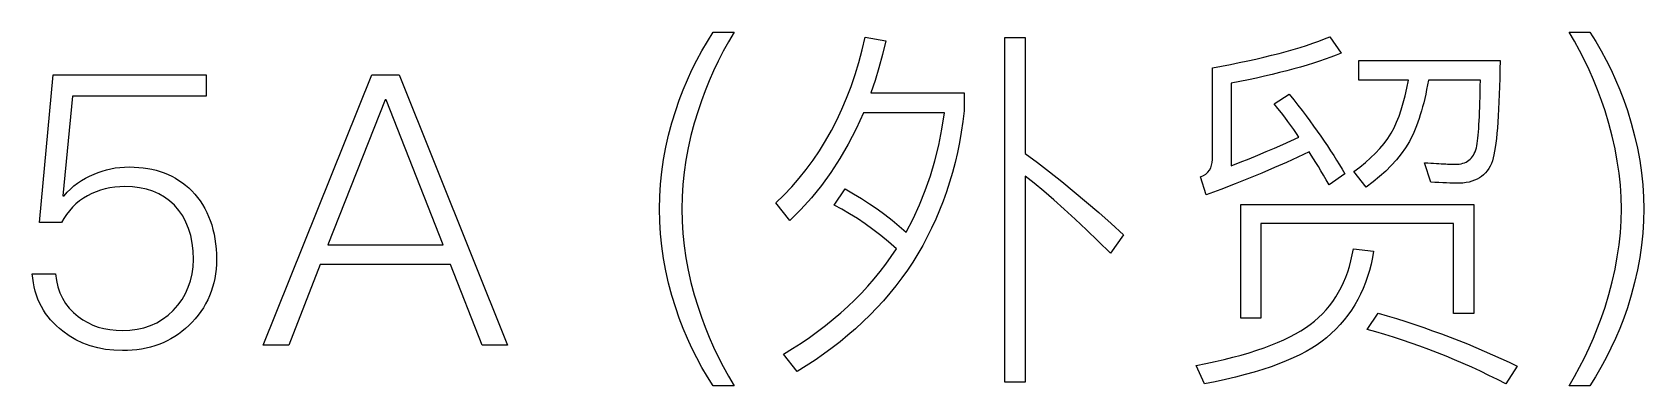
# Model space of a CAD drawing. Extents: x -100 to 100, y -100 to 100.
# Drawn here: x -20.03 to -0.53, y -69 to -64.72 of the extents above; entities that cross this region are included whole.
import ezdxf

# ---------------------------------------------------------------- set-up
doc = ezdxf.new("R2010")
doc.units = 0
doc.header["$MEASUREMENT"] = 0
doc.layers.get('0').update_dxf_attribs({"linetype": 'CONTINUOUS'})

msp = doc.modelspace()

# ---------------------------------------------------------------- linework, layer by layer
for points in [[(-11.533909, -64.715601), (-11.60191, -64.830825), (-11.60191, -64.830825), (-11.666045, -64.947202), (-11.666045, -64.947202), (-11.726305, -65.064722), (-11.726305, -65.064722), (-11.782706, -65.183384), (-11.782706, -65.183384), (-11.835232, -65.303198), (-11.835232, -65.303198), (-11.883884, -65.42415), (-11.883884, -65.42415), (-11.928671, -65.54626), (-11.928671, -65.54626), (-11.969589, -65.669517), (-11.969589, -65.669517), (-12.015804, -65.818486), (-12.015804, -65.818486), (-12.055867, -65.967319), (-12.055867, -65.967319), (-12.08976, -66.116011), (-12.08976, -66.116011), (-12.11749, -66.264556), (-12.11749, -66.264556), (-12.13906, -66.412954), (-12.13906, -66.412954), (-12.15446, -66.561221), (-12.15446, -66.561221), (-12.163706, -66.709341), (-12.163706, -66.709341), (-12.166791, -66.85731), (-12.166791, -66.85731), (-12.163706, -67.005283), (-12.163706, -67.005283), (-12.15446, -67.153403), (-12.15446, -67.153403), (-12.13906, -67.30167), (-12.13906, -67.30167), (-12.11749, -67.450068), (-12.11749, -67.450068), (-12.08976, -67.598613), (-12.08976, -67.598613), (-12.055867, -67.747305), (-12.055867, -67.747305), (-12.015804, -67.896133), (-12.015804, -67.896133), (-11.969589, -68.045107), (-11.969589, -68.045107), (-11.928671, -68.167368), (-11.928671, -68.167368), (-11.883884, -68.28875), (-11.883884, -68.28875), (-11.835232, -68.409277), (-11.835232, -68.409277), (-11.782706, -68.52895), (-11.782706, -68.52895), (-11.726305, -68.647759), (-11.726305, -68.647759), (-11.666045, -68.765708), (-11.666045, -68.765708), (-11.60191, -68.882793), (-11.60191, -68.882793), (-11.533909, -68.999023), (-11.533909, -68.999023), (-11.786147, -68.999023), (-11.786147, -68.999023), (-11.856444, -68.888955), (-11.856444, -68.888955), (-11.922866, -68.776602), (-11.922866, -68.776602), (-11.985428, -68.661943), (-11.985428, -68.661943), (-12.044117, -68.545), (-12.044117, -68.545), (-12.098931, -68.425767), (-12.098931, -68.425767), (-12.149878, -68.304233), (-12.149878, -68.304233), (-12.196958, -68.18041), (-12.196958, -68.18041), (-12.240164, -68.054287), (-12.240164, -68.054287), (-12.286388, -67.905171), (-12.286388, -67.905171), (-12.326442, -67.755898), (-12.326442, -67.755898), (-12.360334, -67.606494), (-12.360334, -67.606494), (-12.388065, -67.456943), (-12.388065, -67.456943), (-12.409635, -67.307251), (-12.409635, -67.307251), (-12.425043, -67.157417), (-12.425043, -67.157417), (-12.434288, -67.007437), (-12.434288, -67.007437), (-12.437366, -66.85731), (-12.437366, -66.85731), (-12.434288, -66.707261), (-12.434288, -66.707261), (-12.425043, -66.557495), (-12.425043, -66.557495), (-12.409635, -66.408018), (-12.409635, -66.408018), (-12.388065, -66.258823), (-12.388065, -66.258823), (-12.360334, -66.109917), (-12.360334, -66.109917), (-12.326442, -65.961304), (-12.326442, -65.961304), (-12.286388, -65.812969), (-12.286388, -65.812969), (-12.240164, -65.664927), (-12.240164, -65.664927), (-12.196958, -65.538735), (-12.196958, -65.538735), (-12.149878, -65.414697), (-12.149878, -65.414697), (-12.098931, -65.292808), (-12.098931, -65.292808), (-12.044117, -65.173066), (-12.044117, -65.173066), (-11.985428, -65.055474), (-11.985428, -65.055474), (-11.922866, -64.940034), (-11.922866, -64.940034), (-11.856444, -64.826743), (-11.856444, -64.826743), (-11.786147, -64.715601), (-11.786147, -64.715601), (-11.533909, -64.715601)], [(-1.180313, -64.715601), (-1.111023, -64.826743), (-1.111023, -64.826743), (-1.045316, -64.940034), (-1.045316, -64.940034), (-0.983186, -65.055474), (-0.983186, -65.055474), (-0.924639, -65.173066), (-0.924639, -65.173066), (-0.869676, -65.292808), (-0.869676, -65.292808), (-0.818297, -65.414697), (-0.818297, -65.414697), (-0.770502, -65.538735), (-0.770502, -65.538735), (-0.72629, -65.664927), (-0.72629, -65.664927), (-0.680067, -65.817983), (-0.680067, -65.817983), (-0.640012, -65.969897), (-0.640012, -65.969897), (-0.60612, -66.120669), (-0.60612, -66.120669), (-0.578389, -66.270293), (-0.578389, -66.270293), (-0.556819, -66.418765), (-0.556819, -66.418765), (-0.541411, -66.566094), (-0.541411, -66.566094), (-0.532165, -66.712275), (-0.532165, -66.712275), (-0.529088, -66.85731), (-0.529088, -66.85731), (-0.532165, -67.002417), (-0.532165, -67.002417), (-0.541411, -67.148813), (-0.541411, -67.148813), (-0.556819, -67.296504), (-0.556819, -67.296504), (-0.578389, -67.445479), (-0.578389, -67.445479), (-0.60612, -67.595752), (-0.60612, -67.595752), (-0.640012, -67.74731), (-0.640012, -67.74731), (-0.680067, -67.900156), (-0.680067, -67.900156), (-0.72629, -68.054287), (-0.72629, -68.054287), (-0.771508, -68.18041), (-0.771508, -68.18041), (-0.820018, -68.304233), (-0.820018, -68.304233), (-0.87183, -68.425767), (-0.87183, -68.425767), (-0.926934, -68.545), (-0.926934, -68.545), (-0.985339, -68.661943), (-0.985339, -68.661943), (-1.047038, -68.776602), (-1.047038, -68.776602), (-1.112029, -68.888955), (-1.112029, -68.888955), (-1.180313, -68.999023), (-1.180313, -68.999023), (-1.432545, -68.999023), (-1.432545, -68.999023), (-1.367554, -68.887808), (-1.367554, -68.887808), (-1.305573, -68.774307), (-1.305573, -68.774307), (-1.246594, -68.658501), (-1.246594, -68.658501), (-1.190633, -68.54041), (-1.190633, -68.54041), (-1.137674, -68.420024), (-1.137674, -68.420024), (-1.087733, -68.297349), (-1.087733, -68.297349), (-1.040794, -68.172373), (-1.040794, -68.172373), (-0.996865, -68.045107), (-0.996865, -68.045107), (-0.950649, -67.891123), (-0.950649, -67.891123), (-0.910595, -67.738706), (-0.910595, -67.738706), (-0.876702, -67.587861), (-0.876702, -67.587861), (-0.848971, -67.438604), (-0.848971, -67.438604), (-0.827402, -67.290918), (-0.827402, -67.290918), (-0.811994, -67.144805), (-0.811994, -67.144805), (-0.802748, -67.000269), (-0.802748, -67.000269), (-0.799663, -66.85731), (-0.799663, -66.85731), (-0.802748, -66.714355), (-0.802748, -66.714355), (-0.811994, -66.569819), (-0.811994, -66.569819), (-0.827402, -66.423706), (-0.827402, -66.423706), (-0.848971, -66.276021), (-0.848971, -66.276021), (-0.876702, -66.126758), (-0.876702, -66.126758), (-0.910595, -65.975918), (-0.910595, -65.975918), (-0.950649, -65.823501), (-0.950649, -65.823501), (-0.996865, -65.669517), (-0.996865, -65.669517), (-1.040794, -65.541245), (-1.040794, -65.541245), (-1.087733, -65.415552), (-1.087733, -65.415552), (-1.137674, -65.292446), (-1.137674, -65.292446), (-1.190633, -65.171919), (-1.190633, -65.171919), (-1.246594, -65.05397), (-1.246594, -65.05397), (-1.305573, -64.938599), (-1.305573, -64.938599), (-1.367554, -64.825811), (-1.367554, -64.825811), (-1.432545, -64.715601), (-1.432545, -64.715601), (-1.180313, -64.715601)], [(-10.190189, -66.614248), (-10.090366, -66.671582), (-10.090366, -66.671582), (-9.992697, -66.731191), (-9.992697, -66.731191), (-9.897172, -66.793105), (-9.897172, -66.793105), (-9.803802, -66.85731), (-9.803802, -66.85731), (-9.712577, -66.923813), (-9.712577, -66.923813), (-9.623513, -66.992603), (-9.623513, -66.992603), (-9.536587, -67.063682), (-9.536587, -67.063682), (-9.451814, -67.137061), (-9.451814, -67.137061), (-9.367332, -66.975044), (-9.367332, -66.975044), (-9.290442, -66.807725), (-9.290442, -66.807725), (-9.221152, -66.635093), (-9.221152, -66.635093), (-9.159453, -66.457173), (-9.159453, -66.457173), (-9.105347, -66.27394), (-9.105347, -66.27394), (-9.05884, -66.085415), (-9.05884, -66.085415), (-9.019933, -65.891577), (-9.019933, -65.891577), (-8.988619, -65.692441), (-8.988619, -65.692441), (-9.970046, -65.692441), (-9.970046, -65.692441), (-10.058187, -65.886348), (-10.058187, -65.886348), (-10.152921, -66.071367), (-10.152921, -66.071367), (-10.254242, -66.2475), (-10.254242, -66.2475), (-10.362163, -66.414751), (-10.362163, -66.414751), (-10.476671, -66.573115), (-10.476671, -66.573115), (-10.597773, -66.722593), (-10.597773, -66.722593), (-10.725469, -66.863188), (-10.725469, -66.863188), (-10.859757, -66.994893), (-10.859757, -66.994893), (-11.029437, -66.783936), (-11.029437, -66.783936), (-10.931156, -66.688486), (-10.931156, -66.688486), (-10.836967, -66.589019), (-10.836967, -66.589019), (-10.746859, -66.485552), (-10.746859, -66.485552), (-10.660835, -66.378066), (-10.660835, -66.378066), (-10.578893, -66.266567), (-10.578893, -66.266567), (-10.501035, -66.151055), (-10.501035, -66.151055), (-10.427258, -66.031523), (-10.427258, -66.031523), (-10.357573, -65.907983), (-10.357573, -65.907983), (-10.291971, -65.780439), (-10.291971, -65.780439), (-10.230452, -65.648867), (-10.230452, -65.648867), (-10.173015, -65.513296), (-10.173015, -65.513296), (-10.119669, -65.373706), (-10.119669, -65.373706), (-10.070406, -65.230103), (-10.070406, -65.230103), (-10.025226, -65.08249), (-10.025226, -65.08249), (-9.984128, -64.930864), (-9.984128, -64.930864), (-9.947114, -64.77522), (-9.947114, -64.77522), (-9.699464, -64.821079), (-9.699464, -64.821079), (-9.739883, -64.985894), (-9.739883, -64.985894), (-9.783163, -65.145547), (-9.783163, -65.145547), (-9.829313, -65.300039), (-9.829313, -65.300039), (-9.87833, -65.44937), (-9.87833, -65.44937), (-8.750148, -65.44937), (-8.750148, -65.44937), (-8.750148, -65.669517), (-8.750148, -65.669517), (-8.766286, -65.798657), (-8.766286, -65.798657), (-8.785457, -65.92583), (-8.785457, -65.92583), (-8.807667, -66.051035), (-8.807667, -66.051035), (-8.832909, -66.174268), (-8.832909, -66.174268), (-8.861191, -66.295532), (-8.861191, -66.295532), (-8.892514, -66.414824), (-8.892514, -66.414824), (-8.926868, -66.532148), (-8.926868, -66.532148), (-8.964255, -66.6475), (-8.964255, -66.6475), (-9.004682, -66.760874), (-9.004682, -66.760874), (-9.048149, -66.87229), (-9.048149, -66.87229), (-9.094648, -66.981724), (-9.094648, -66.981724), (-9.144187, -67.089199), (-9.144187, -67.089199), (-9.196766, -67.194692), (-9.196766, -67.194692), (-9.252377, -67.298228), (-9.252377, -67.298228), (-9.311021, -67.399775), (-9.311021, -67.399775), (-9.372704, -67.49937), (-9.372704, -67.49937), (-9.437427, -67.596987), (-9.437427, -67.596987), (-9.505182, -67.692632), (-9.505182, -67.692632), (-9.575978, -67.786304), (-9.575978, -67.786304), (-9.649806, -67.878008), (-9.649806, -67.878008), (-9.726674, -67.967744), (-9.726674, -67.967744), (-9.806573, -68.055503), (-9.806573, -68.055503), (-9.889514, -68.141299), (-9.889514, -68.141299), (-9.975493, -68.225117), (-9.975493, -68.225117), (-10.064505, -68.306968), (-10.064505, -68.306968), (-10.156557, -68.386851), (-10.156557, -68.386851), (-10.251642, -68.464766), (-10.251642, -68.464766), (-10.349766, -68.540698), (-10.349766, -68.540698), (-10.450922, -68.614668), (-10.450922, -68.614668), (-10.555118, -68.686665), (-10.555118, -68.686665), (-10.662347, -68.756694), (-10.662347, -68.756694), (-10.772616, -68.824751), (-10.772616, -68.824751), (-10.937721, -68.613789), (-10.937721, -68.613789), (-10.829731, -68.548618), (-10.829731, -68.548618), (-10.724753, -68.481514), (-10.724753, -68.481514), (-10.622784, -68.412466), (-10.622784, -68.412466), (-10.523826, -68.341494), (-10.523826, -68.341494), (-10.42787, -68.268584), (-10.42787, -68.268584), (-10.334932, -68.193735), (-10.334932, -68.193735), (-10.245002, -68.116948), (-10.245002, -68.116948), (-10.158077, -68.038232), (-10.158077, -68.038232), (-10.074169, -67.957578), (-10.074169, -67.957578), (-9.993262, -67.875), (-9.993262, -67.875), (-9.915374, -67.790479), (-9.915374, -67.790479), (-9.840488, -67.704023), (-9.840488, -67.704023), (-9.76862, -67.61563), (-9.76862, -67.61563), (-9.699755, -67.525303), (-9.699755, -67.525303), (-9.633899, -67.433042), (-9.633899, -67.433042), (-9.571061, -67.338853), (-9.571061, -67.338853), (-9.666078, -67.256377), (-9.666078, -67.256377), (-9.760812, -67.178623), (-9.760812, -67.178623), (-9.855256, -67.105605), (-9.855256, -67.105605), (-9.949409, -67.037314), (-9.949409, -67.037314), (-10.043286, -66.973755), (-10.043286, -66.973755), (-10.136865, -66.914922), (-10.136865, -66.914922), (-10.230168, -66.860825), (-10.230168, -66.860825), (-10.323174, -66.81145), (-10.323174, -66.81145), (-10.190189, -66.614248)], [(-8.259431, -64.779805), (-8.01178, -64.779805), (-8.01178, -64.779805), (-8.01178, -66.183149), (-8.01178, -66.183149), (-7.864803, -66.293867), (-7.864803, -66.293867), (-7.717408, -66.408159), (-7.717408, -66.408159), (-7.569574, -66.52604), (-7.569574, -66.52604), (-7.421315, -66.6475), (-7.421315, -66.6475), (-7.272623, -66.772544), (-7.272623, -66.772544), (-7.123508, -66.901172), (-7.123508, -66.901172), (-6.973959, -67.033379), (-6.973959, -67.033379), (-6.823979, -67.169175), (-6.823979, -67.169175), (-6.979905, -67.393892), (-6.979905, -67.393892), (-7.128455, -67.246846), (-7.128455, -67.246846), (-7.271409, -67.108408), (-7.271409, -67.108408), (-7.408783, -66.97856), (-7.408783, -66.97856), (-7.540554, -66.857314), (-7.540554, -66.857314), (-7.666744, -66.744663), (-7.666744, -66.744663), (-7.787347, -66.640615), (-7.787347, -66.640615), (-7.902354, -66.545176), (-7.902354, -66.545176), (-8.01178, -66.45832), (-8.01178, -66.45832), (-8.01178, -68.953164), (-8.01178, -68.953164), (-8.259431, -68.953164), (-8.259431, -68.953164), (-8.259431, -64.779805)], [(-4.817098, -65.467725), (-4.764497, -65.533823), (-4.764497, -65.533823), (-4.713334, -65.599146), (-4.713334, -65.599146), (-4.663601, -65.663672), (-4.663601, -65.663672), (-4.615307, -65.727412), (-4.615307, -65.727412), (-4.568443, -65.790361), (-4.568443, -65.790361), (-4.523009, -65.852524), (-4.523009, -65.852524), (-4.479013, -65.913901), (-4.479013, -65.913901), (-4.436448, -65.974487), (-4.436448, -65.974487), (-4.395321, -66.034287), (-4.395321, -66.034287), (-4.355617, -66.093296), (-4.355617, -66.093296), (-4.317358, -66.151514), (-4.317358, -66.151514), (-4.280522, -66.20895), (-4.280522, -66.20895), (-4.245125, -66.265596), (-4.245125, -66.265596), (-4.211158, -66.321455), (-4.211158, -66.321455), (-4.178628, -66.376523), (-4.178628, -66.376523), (-4.14753, -66.430801), (-4.14753, -66.430801), (-4.33556, -66.563799), (-4.33556, -66.563799), (-4.369453, -66.504395), (-4.369453, -66.504395), (-4.402339, -66.44772), (-4.402339, -66.44772), (-4.434228, -66.393755), (-4.434228, -66.393755), (-4.465118, -66.342524), (-4.465118, -66.342524), (-4.495002, -66.294009), (-4.495002, -66.294009), (-4.523881, -66.248223), (-4.523881, -66.248223), (-4.551754, -66.205151), (-4.551754, -66.205151), (-4.578628, -66.164814), (-4.578628, -66.164814), (-4.71241, -66.228159), (-4.71241, -66.228159), (-4.852354, -66.292075), (-4.852354, -66.292075), (-4.998468, -66.356567), (-4.998468, -66.356567), (-5.150743, -66.421636), (-5.150743, -66.421636), (-5.30918, -66.487275), (-5.30918, -66.487275), (-5.473777, -66.553481), (-5.473777, -66.553481), (-5.644537, -66.620269), (-5.644537, -66.620269), (-5.821459, -66.687622), (-5.821459, -66.687622), (-5.89025, -66.467495), (-5.89025, -66.467495), (-5.856924, -66.452153), (-5.856924, -66.452153), (-5.828045, -66.433667), (-5.828045, -66.433667), (-5.803615, -66.412026), (-5.803615, -66.412026), (-5.783618, -66.387236), (-5.783618, -66.387236), (-5.768068, -66.359287), (-5.768068, -66.359287), (-5.756959, -66.328188), (-5.756959, -66.328188), (-5.750298, -66.29394), (-5.750298, -66.29394), (-5.748078, -66.256528), (-5.748078, -66.256528), (-5.748078, -65.146694), (-5.748078, -65.146694), (-5.636647, -65.126411), (-5.636647, -65.126411), (-5.528234, -65.105708), (-5.528234, -65.105708), (-5.422823, -65.084561), (-5.422823, -65.084561), (-5.320422, -65.062993), (-5.320422, -65.062993), (-5.221031, -65.040996), (-5.221031, -65.040996), (-5.124651, -65.018564), (-5.124651, -65.018564), (-5.031288, -64.995708), (-5.031288, -64.995708), (-4.940927, -64.972422), (-4.940927, -64.972422), (-4.853576, -64.948701), (-4.853576, -64.948701), (-4.769236, -64.924551), (-4.769236, -64.924551), (-4.687898, -64.899976), (-4.687898, -64.899976), (-4.609577, -64.874971), (-4.609577, -64.874971), (-4.534267, -64.849526), (-4.534267, -64.849526), (-4.461967, -64.823657), (-4.461967, -64.823657), (-4.392668, -64.797363), (-4.392668, -64.797363), (-4.326388, -64.77063), (-4.326388, -64.77063), (-4.188806, -64.967832), (-4.188806, -64.967832), (-4.25043, -64.99291), (-4.25043, -64.99291), (-4.314922, -65.01771), (-4.314922, -65.01771), (-4.382282, -65.042212), (-4.382282, -65.042212), (-4.452504, -65.066436), (-4.452504, -65.066436), (-4.525594, -65.090371), (-4.525594, -65.090371), (-4.601553, -65.114023), (-4.601553, -65.114023), (-4.68038, -65.137378), (-4.68038, -65.137378), (-4.762068, -65.160454), (-4.762068, -65.160454), (-4.846625, -65.183237), (-4.846625, -65.183237), (-4.93405, -65.205737), (-4.93405, -65.205737), (-5.024336, -65.227954), (-5.024336, -65.227954), (-5.117491, -65.249883), (-5.117491, -65.249883), (-5.213514, -65.271519), (-5.213514, -65.271519), (-5.312405, -65.292871), (-5.312405, -65.292871), (-5.414158, -65.31394), (-5.414158, -65.31394), (-5.518779, -65.334722), (-5.518779, -65.334722), (-5.518779, -66.334492), (-5.518779, -66.334492), (-5.410716, -66.291929), (-5.410716, -66.291929), (-5.304374, -66.249082), (-5.304374, -66.249082), (-5.199753, -66.205942), (-5.199753, -66.205942), (-5.096853, -66.16252), (-5.096853, -66.16252), (-4.995674, -66.118809), (-4.995674, -66.118809), (-4.896208, -66.07481), (-4.896208, -66.07481), (-4.798472, -66.030522), (-4.798472, -66.030522), (-4.702449, -65.985947), (-4.702449, -65.985947), (-4.732184, -65.941528), (-4.732184, -65.941528), (-4.764073, -65.895381), (-4.764073, -65.895381), (-4.798114, -65.84751), (-4.798114, -65.84751), (-4.834302, -65.79792), (-4.834302, -65.79792), (-4.872635, -65.746611), (-4.872635, -65.746611), (-4.913121, -65.693589), (-4.913121, -65.693589), (-4.955761, -65.638838), (-4.955761, -65.638838), (-5.000547, -65.582373), (-5.000547, -65.582373), (-4.817098, -65.467725)], [(-3.97785, -65.298027), (-3.97785, -65.059565), (-3.97785, -65.059565), (-2.267227, -65.059565), (-2.267227, -65.059565), (-2.269164, -65.169507), (-2.269164, -65.169507), (-2.271526, -65.274604), (-2.271526, -65.274604), (-2.274319, -65.374873), (-2.274319, -65.374873), (-2.277546, -65.470303), (-2.277546, -65.470303), (-2.281196, -65.560898), (-2.281196, -65.560898), (-2.285287, -65.646655), (-2.285287, -65.646655), (-2.289802, -65.727568), (-2.289802, -65.727568), (-2.294742, -65.803652), (-2.294742, -65.803652), (-2.300121, -65.874897), (-2.300121, -65.874897), (-2.305925, -65.941313), (-2.305925, -65.941313), (-2.312154, -66.002881), (-2.312154, -66.002881), (-2.318822, -66.059619), (-2.318822, -66.059619), (-2.325915, -66.111514), (-2.325915, -66.111514), (-2.33344, -66.158579), (-2.33344, -66.158579), (-2.34139, -66.200801), (-2.34139, -66.200801), (-2.349779, -66.238193), (-2.349779, -66.238193), (-2.360508, -66.273784), (-2.360508, -66.273784), (-2.373204, -66.307192), (-2.373204, -66.307192), (-2.387881, -66.338418), (-2.387881, -66.338418), (-2.404518, -66.367461), (-2.404518, -66.367461), (-2.423137, -66.394316), (-2.423137, -66.394316), (-2.443716, -66.418984), (-2.443716, -66.418984), (-2.466269, -66.44146), (-2.466269, -66.44146), (-2.490796, -66.461758), (-2.490796, -66.461758), (-2.51729, -66.479868), (-2.51729, -66.479868), (-2.545759, -66.495801), (-2.545759, -66.495801), (-2.576195, -66.509536), (-2.576195, -66.509536), (-2.608605, -66.521094), (-2.608605, -66.521094), (-2.642982, -66.530459), (-2.642982, -66.530459), (-2.679326, -66.537642), (-2.679326, -66.537642), (-2.717644, -66.542642), (-2.717644, -66.542642), (-2.757937, -66.545449), (-2.757937, -66.545449), (-2.794482, -66.545234), (-2.794482, -66.545234), (-2.833031, -66.544595), (-2.833031, -66.544595), (-2.873592, -66.543521), (-2.873592, -66.543521), (-2.916157, -66.542017), (-2.916157, -66.542017), (-2.960727, -66.540083), (-2.960727, -66.540083), (-3.007308, -66.537715), (-3.007308, -66.537715), (-3.055885, -66.534922), (-3.055885, -66.534922), (-3.106475, -66.531704), (-3.106475, -66.531704), (-3.179856, -66.297798), (-3.179856, -66.297798), (-3.141768, -66.30002), (-3.141768, -66.30002), (-3.105476, -66.3021), (-3.105476, -66.3021), (-3.070973, -66.304033), (-3.070973, -66.304033), (-3.038265, -66.30583), (-3.038265, -66.30583), (-3.007345, -66.307476), (-3.007345, -66.307476), (-2.978213, -66.308984), (-2.978213, -66.308984), (-2.950877, -66.310347), (-2.950877, -66.310347), (-2.925329, -66.311563), (-2.925329, -66.311563), (-2.901577, -66.312642), (-2.901577, -66.312642), (-2.879612, -66.313574), (-2.879612, -66.313574), (-2.859443, -66.31436), (-2.859443, -66.31436), (-2.841063, -66.315005), (-2.841063, -66.315005), (-2.824471, -66.315508), (-2.824471, -66.315508), (-2.809673, -66.315869), (-2.809673, -66.315869), (-2.796672, -66.316084), (-2.796672, -66.316084), (-2.785459, -66.316152), (-2.785459, -66.316152), (-2.761953, -66.313662), (-2.761953, -66.313662), (-2.739594, -66.309629), (-2.739594, -66.309629), (-2.718382, -66.304058), (-2.718382, -66.304058), (-2.698317, -66.296948), (-2.698317, -66.296948), (-2.6794, -66.288291), (-2.6794, -66.288291), (-2.661631, -66.278101), (-2.661631, -66.278101), (-2.645008, -66.266367), (-2.645008, -66.266367), (-2.629526, -66.253096), (-2.629526, -66.253096), (-2.615198, -66.238276), (-2.615198, -66.238276), (-2.602011, -66.221924), (-2.602011, -66.221924), (-2.589971, -66.204028), (-2.589971, -66.204028), (-2.579078, -66.18459), (-2.579078, -66.18459), (-2.569333, -66.163608), (-2.569333, -66.163608), (-2.560735, -66.141089), (-2.560735, -66.141089), (-2.553284, -66.117031), (-2.553284, -66.117031), (-2.546974, -66.091436), (-2.546974, -66.091436), (-2.543055, -66.063613), (-2.543055, -66.063613), (-2.539307, -66.032886), (-2.539307, -66.032886), (-2.535746, -65.999263), (-2.535746, -65.999263), (-2.532363, -65.962729), (-2.532363, -65.962729), (-2.529152, -65.923306), (-2.529152, -65.923306), (-2.526127, -65.880967), (-2.526127, -65.880967), (-2.523273, -65.835737), (-2.523273, -65.835737), (-2.520606, -65.787598), (-2.520606, -65.787598), (-2.518117, -65.736563), (-2.518117, -65.736563), (-2.515808, -65.682622), (-2.515808, -65.682622), (-2.513669, -65.625781), (-2.513669, -65.625781), (-2.511717, -65.566035), (-2.511717, -65.566035), (-2.509944, -65.503389), (-2.509944, -65.503389), (-2.50835, -65.437837), (-2.50835, -65.437837), (-2.506934, -65.369385), (-2.506934, -65.369385), (-2.505697, -65.298027), (-2.505697, -65.298027), (-3.133997, -65.298027), (-3.133997, -65.298027), (-3.144562, -65.35521), (-3.144562, -65.35521), (-3.155634, -65.410962), (-3.155634, -65.410962), (-3.167212, -65.465278), (-3.167212, -65.465278), (-3.179282, -65.518164), (-3.179282, -65.518164), (-3.191859, -65.569619), (-3.191859, -65.569619), (-3.204934, -65.619634), (-3.204934, -65.619634), (-3.218517, -65.668218), (-3.218517, -65.668218), (-3.232598, -65.715371), (-3.232598, -65.715371), (-3.247179, -65.761089), (-3.247179, -65.761089), (-3.262267, -65.805366), (-3.262267, -65.805366), (-3.277853, -65.848223), (-3.277853, -65.848223), (-3.293939, -65.889644), (-3.293939, -65.889644), (-3.310531, -65.929629), (-3.310531, -65.929629), (-3.327623, -65.968179), (-3.327623, -65.968179), (-3.345214, -66.005298), (-3.345214, -66.005298), (-3.363304, -66.040977), (-3.363304, -66.040977), (-3.4106, -66.115796), (-3.4106, -66.115796), (-3.463052, -66.188887), (-3.463052, -66.188887), (-3.520667, -66.260254), (-3.520667, -66.260254), (-3.583439, -66.329912), (-3.583439, -66.329912), (-3.651373, -66.397847), (-3.651373, -66.397847), (-3.724463, -66.464058), (-3.724463, -66.464058), (-3.802709, -66.52855), (-3.802709, -66.52855), (-3.886118, -66.591323), (-3.886118, -66.591323), (-4.037455, -66.403291), (-4.037455, -66.403291), (-3.965154, -66.349902), (-3.965154, -66.349902), (-3.897294, -66.295229), (-3.897294, -66.295229), (-3.833875, -66.239258), (-3.833875, -66.239258), (-3.774904, -66.182012), (-3.774904, -66.182012), (-3.720373, -66.123462), (-3.720373, -66.123462), (-3.670283, -66.063628), (-3.670283, -66.063628), (-3.624641, -66.002505), (-3.624641, -66.002505), (-3.583439, -65.940088), (-3.583439, -65.940088), (-3.55012, -65.875889), (-3.55012, -65.875889), (-3.518947, -65.807095), (-3.518947, -65.807095), (-3.489926, -65.733716), (-3.489926, -65.733716), (-3.463052, -65.655752), (-3.463052, -65.655752), (-3.438331, -65.573198), (-3.438331, -65.573198), (-3.415763, -65.486064), (-3.415763, -65.486064), (-3.395341, -65.394341), (-3.395341, -65.394341), (-3.377065, -65.298027), (-3.377065, -65.298027), (-3.97785, -65.298027)], [(-19.773302, -65.233833), (-17.920515, -65.233833), (-17.920515, -65.233833), (-17.920515, -65.490649), (-17.920515, -65.490649), (-19.539407, -65.490649), (-19.539407, -65.490649), (-19.654064, -66.696802), (-19.654064, -66.696802), (-19.640303, -66.696802), (-19.640303, -66.696802), (-19.602543, -66.654595), (-19.602543, -66.654595), (-19.562629, -66.615112), (-19.562629, -66.615112), (-19.520564, -66.57835), (-19.520564, -66.57835), (-19.476353, -66.544312), (-19.476353, -66.544312), (-19.429988, -66.512993), (-19.429988, -66.512993), (-19.381477, -66.484404), (-19.381477, -66.484404), (-19.330813, -66.45854), (-19.330813, -66.45854), (-19.278003, -66.435391), (-19.278003, -66.435391), (-19.229202, -66.414966), (-19.229202, -66.414966), (-19.179111, -66.397271), (-19.179111, -66.397271), (-19.127732, -66.38229), (-19.127732, -66.38229), (-19.075063, -66.370039), (-19.075063, -66.370039), (-19.021107, -66.360503), (-19.021107, -66.360503), (-18.965861, -66.353701), (-18.965861, -66.353701), (-18.909326, -66.349609), (-18.909326, -66.349609), (-18.851494, -66.348257), (-18.851494, -66.348257), (-18.793723, -66.34938), (-18.793723, -66.34938), (-18.737344, -66.352764), (-18.737344, -66.352764), (-18.682366, -66.358408), (-18.682366, -66.358408), (-18.628782, -66.366309), (-18.628782, -66.366309), (-18.576598, -66.37647), (-18.576598, -66.37647), (-18.525807, -66.388882), (-18.525807, -66.388882), (-18.476417, -66.403555), (-18.476417, -66.403555), (-18.428428, -66.420479), (-18.428428, -66.420479), (-18.381832, -66.439673), (-18.381832, -66.439673), (-18.33663, -66.461118), (-18.33663, -66.461118), (-18.292834, -66.484814), (-18.292834, -66.484814), (-18.250426, -66.510776), (-18.250426, -66.510776), (-18.209418, -66.538989), (-18.209418, -66.538989), (-18.169811, -66.569463), (-18.169811, -66.569463), (-18.131597, -66.602192), (-18.131597, -66.602192), (-18.094784, -66.637183), (-18.094784, -66.637183), (-18.058685, -66.676431), (-18.058685, -66.676431), (-18.024919, -66.717363), (-18.024919, -66.717363), (-17.993478, -66.75998), (-17.993478, -66.75998), (-17.964369, -66.804282), (-17.964369, -66.804282), (-17.937584, -66.850273), (-17.937584, -66.850273), (-17.913131, -66.897944), (-17.913131, -66.897944), (-17.891011, -66.947295), (-17.891011, -66.947295), (-17.871215, -66.998335), (-17.871215, -66.998335), (-17.853743, -67.051055), (-17.853743, -67.051055), (-17.838611, -67.105464), (-17.838611, -67.105464), (-17.825796, -67.161553), (-17.825796, -67.161553), (-17.81532, -67.219326), (-17.81532, -67.219326), (-17.807169, -67.278789), (-17.807169, -67.278789), (-17.801343, -67.339927), (-17.801343, -67.339927), (-17.797848, -67.402749), (-17.797848, -67.402749), (-17.796686, -67.467266), (-17.796686, -67.467266), (-17.79799, -67.526826), (-17.79799, -67.526826), (-17.801917, -67.585142), (-17.801917, -67.585142), (-17.808458, -67.642197), (-17.808458, -67.642197), (-17.817607, -67.698003), (-17.817607, -67.698003), (-17.829379, -67.752549), (-17.829379, -67.752549), (-17.843766, -67.80585), (-17.843766, -67.80585), (-17.860768, -67.857891), (-17.860768, -67.857891), (-17.880386, -67.908677), (-17.880386, -67.908677), (-17.902618, -67.958208), (-17.902618, -67.958208), (-17.927466, -68.006484), (-17.927466, -68.006484), (-17.954929, -68.053516), (-17.954929, -68.053516), (-17.985007, -68.099282), (-17.985007, -68.099282), (-18.0177, -68.143799), (-18.0177, -68.143799), (-18.053008, -68.187065), (-18.053008, -68.187065), (-18.090931, -68.229077), (-18.090931, -68.229077), (-18.131478, -68.269834), (-18.131478, -68.269834), (-18.172233, -68.306484), (-18.172233, -68.306484), (-18.214238, -68.340771), (-18.214238, -68.340771), (-18.257505, -68.372695), (-18.257505, -68.372695), (-18.302021, -68.402261), (-18.302021, -68.402261), (-18.347791, -68.429453), (-18.347791, -68.429453), (-18.394818, -68.454282), (-18.394818, -68.454282), (-18.443098, -68.476743), (-18.443098, -68.476743), (-18.492629, -68.496846), (-18.492629, -68.496846), (-18.54342, -68.514585), (-18.54342, -68.514585), (-18.595463, -68.529956), (-18.595463, -68.529956), (-18.648756, -68.542964), (-18.648756, -68.542964), (-18.703309, -68.553604), (-18.703309, -68.553604), (-18.759108, -68.56188), (-18.759108, -68.56188), (-18.816171, -68.567788), (-18.816171, -68.567788), (-18.87448, -68.571338), (-18.87448, -68.571338), (-18.934047, -68.57252), (-18.934047, -68.57252), (-19.037588, -68.568872), (-19.037588, -68.568872), (-19.137269, -68.557905), (-19.137269, -68.557905), (-19.233076, -68.539629), (-19.233076, -68.539629), (-19.325009, -68.514043), (-19.325009, -68.514043), (-19.413082, -68.481152), (-19.413082, -68.481152), (-19.497281, -68.440952), (-19.497281, -68.440952), (-19.577606, -68.393438), (-19.577606, -68.393438), (-19.654064, -68.338623), (-19.654064, -68.338623), (-19.694751, -68.306343), (-19.694751, -68.306343), (-19.733107, -68.272554), (-19.733107, -68.272554), (-19.769131, -68.237266), (-19.769131, -68.237266), (-19.80283, -68.200469), (-19.80283, -68.200469), (-19.834197, -68.162168), (-19.834197, -68.162168), (-19.863231, -68.122363), (-19.863231, -68.122363), (-19.889941, -68.08105), (-19.889941, -68.08105), (-19.914327, -68.038232), (-19.914327, -68.038232), (-19.936373, -67.993916), (-19.936373, -67.993916), (-19.956102, -67.948086), (-19.956102, -67.948086), (-19.973492, -67.900762), (-19.973492, -67.900762), (-19.988557, -67.851924), (-19.988557, -67.851924), (-20.001298, -67.801587), (-20.001298, -67.801587), (-20.011707, -67.749746), (-20.011707, -67.749746), (-20.019783, -67.696392), (-20.019783, -67.696392), (-20.025535, -67.641543), (-20.025535, -67.641543), (-19.745787, -67.641543), (-19.745787, -67.641543), (-19.733457, -67.722871), (-19.733457, -67.722871), (-19.71483, -67.799473), (-19.71483, -67.799473), (-19.689894, -67.871348), (-19.689894, -67.871348), (-19.658654, -67.938491), (-19.658654, -67.938491), (-19.621102, -68.000903), (-19.621102, -68.000903), (-19.577249, -68.058589), (-19.577249, -68.058589), (-19.527084, -68.111548), (-19.527084, -68.111548), (-19.470615, -68.159775), (-19.470615, -68.159775), (-19.414081, -68.199536), (-19.414081, -68.199536), (-19.354535, -68.234004), (-19.354535, -68.234004), (-19.291973, -68.263174), (-19.291973, -68.263174), (-19.226407, -68.287031), (-19.226407, -68.287031), (-19.157832, -68.305591), (-19.157832, -68.305591), (-19.086248, -68.318843), (-19.086248, -68.318843), (-19.011652, -68.326802), (-19.011652, -68.326802), (-18.934047, -68.329453), (-18.934047, -68.329453), (-18.84318, -68.325654), (-18.84318, -68.325654), (-18.756335, -68.314263), (-18.756335, -68.314263), (-18.673492, -68.295269), (-18.673492, -68.295269), (-18.594673, -68.268687), (-18.594673, -68.268687), (-18.519862, -68.234502), (-18.519862, -68.234502), (-18.449059, -68.192729), (-18.449059, -68.192729), (-18.382279, -68.143359), (-18.382279, -68.143359), (-18.319508, -68.086392), (-18.319508, -68.086392), (-18.262542, -68.021543), (-18.262542, -68.021543), (-18.213167, -67.95311), (-18.213167, -67.95311), (-18.17139, -67.881094), (-18.17139, -67.881094), (-18.137207, -67.805493), (-18.137207, -67.805493), (-18.110616, -67.726309), (-18.110616, -67.726309), (-18.091632, -67.643545), (-18.091632, -67.643545), (-18.080233, -67.557192), (-18.080233, -67.557192), (-18.076433, -67.467266), (-18.076433, -67.467266), (-18.080017, -67.365723), (-18.080017, -67.365723), (-18.090768, -67.269771), (-18.090768, -67.269771), (-18.108687, -67.179414), (-18.108687, -67.179414), (-18.133765, -67.094639), (-18.133765, -67.094639), (-18.166011, -67.015464), (-18.166011, -67.015464), (-18.205425, -66.941865), (-18.205425, -66.941865), (-18.252006, -66.873862), (-18.252006, -66.873862), (-18.305747, -66.81145), (-18.305747, -66.81145), (-18.363287, -66.758779), (-18.363287, -66.758779), (-18.42585, -66.71314), (-18.42585, -66.71314), (-18.493419, -66.674517), (-18.493419, -66.674517), (-18.566011, -66.64291), (-18.566011, -66.64291), (-18.643616, -66.61833), (-18.643616, -66.61833), (-18.726235, -66.600776), (-18.726235, -66.600776), (-18.813877, -66.590244), (-18.813877, -66.590244), (-18.906525, -66.586733), (-18.906525, -66.586733), (-18.967723, -66.588452), (-18.967723, -66.588452), (-19.027484, -66.593608), (-19.027484, -66.593608), (-19.085815, -66.602207), (-19.085815, -66.602207), (-19.142708, -66.614248), (-19.142708, -66.614248), (-19.19817, -66.629731), (-19.19817, -66.629731), (-19.252202, -66.648647), (-19.252202, -66.648647), (-19.304802, -66.671006), (-19.304802, -66.671006), (-19.355966, -66.696802), (-19.355966, -66.696802), (-19.406056, -66.726968), (-19.406056, -66.726968), (-19.453129, -66.760146), (-19.453129, -66.760146), (-19.497198, -66.796333), (-19.497198, -66.796333), (-19.538259, -66.835532), (-19.538259, -66.835532), (-19.57631, -66.877739), (-19.57631, -66.877739), (-19.611349, -66.922949), (-19.611349, -66.922949), (-19.643386, -66.971177), (-19.643386, -66.971177), (-19.672407, -67.022412), (-19.672407, -67.022412), (-19.938407, -67.022412), (-19.938407, -67.022412), (-19.773302, -65.233833)], [(-15.918215, -65.233833), (-15.588014, -65.233833), (-15.588014, -65.233833), (-14.276399, -68.508311), (-14.276399, -68.508311), (-14.583652, -68.508311), (-14.583652, -68.508311), (-14.964303, -67.531475), (-14.964303, -67.531475), (-16.541926, -67.531475), (-16.541926, -67.531475), (-16.922577, -68.508311), (-16.922577, -68.508311), (-17.229846, -68.508311), (-17.229846, -68.508311), (-15.918215, -65.233833)], [(-16.450203, -67.292988), (-15.056027, -67.292988), (-15.056027, -67.292988), (-15.743947, -65.536514), (-15.743947, -65.536514), (-15.757708, -65.536514), (-15.757708, -65.536514), (-16.450203, -67.292988)], [(-2.583668, -66.80228), (-2.583668, -68.123081), (-2.583668, -68.123081), (-2.831317, -68.123081), (-2.831317, -68.123081), (-2.831317, -67.031587), (-2.831317, -67.031587), (-5.161055, -67.031587), (-5.161055, -67.031587), (-5.161055, -68.17811), (-5.161055, -68.17811), (-5.40413, -68.17811), (-5.40413, -68.17811), (-5.40413, -66.80228), (-5.40413, -66.80228), (-2.583668, -66.80228)], [(-3.798984, -67.366367), (-3.812492, -67.446792), (-3.812492, -67.446792), (-3.828935, -67.525239), (-3.828935, -67.525239), (-3.848322, -67.601709), (-3.848322, -67.601709), (-3.870644, -67.676216), (-3.870644, -67.676216), (-3.895901, -67.748755), (-3.895901, -67.748755), (-3.924094, -67.819321), (-3.924094, -67.819321), (-3.95523, -67.887915), (-3.95523, -67.887915), (-3.989309, -67.954541), (-3.989309, -67.954541), (-4.026316, -68.019189), (-4.026316, -68.019189), (-4.066266, -68.08187), (-4.066266, -68.08187), (-4.109152, -68.142588), (-4.109152, -68.142588), (-4.15498, -68.201328), (-4.15498, -68.201328), (-4.203744, -68.258101), (-4.203744, -68.258101), (-4.255444, -68.3129), (-4.255444, -68.3129), (-4.310079, -68.365732), (-4.310079, -68.365732), (-4.367657, -68.416587), (-4.367657, -68.416587), (-4.421793, -68.460161), (-4.421793, -68.460161), (-4.481017, -68.502583), (-4.481017, -68.502583), (-4.545331, -68.543857), (-4.545331, -68.543857), (-4.614733, -68.583989), (-4.614733, -68.583989), (-4.689224, -68.622969), (-4.689224, -68.622969), (-4.768804, -68.660801), (-4.768804, -68.660801), (-4.853465, -68.69749), (-4.853465, -68.69749), (-4.943214, -68.733027), (-4.943214, -68.733027), (-5.038053, -68.767427), (-5.038053, -68.767427), (-5.13798, -68.800674), (-5.13798, -68.800674), (-5.242996, -68.832778), (-5.242996, -68.832778), (-5.353101, -68.863735), (-5.353101, -68.863735), (-5.468287, -68.893545), (-5.468287, -68.893545), (-5.588569, -68.922207), (-5.588569, -68.922207), (-5.713932, -68.949722), (-5.713932, -68.949722), (-5.844384, -68.976089), (-5.844384, -68.976089), (-5.945287, -68.751372), (-5.945287, -68.751372), (-5.828105, -68.728477), (-5.828105, -68.728477), (-5.71505, -68.704507), (-5.71505, -68.704507), (-5.606115, -68.679458), (-5.606115, -68.679458), (-5.501293, -68.653345), (-5.501293, -68.653345), (-5.400598, -68.626152), (-5.400598, -68.626152), (-5.304023, -68.597881), (-5.304023, -68.597881), (-5.211562, -68.568535), (-5.211562, -68.568535), (-5.123228, -68.53812), (-5.123228, -68.53812), (-5.039014, -68.506626), (-5.039014, -68.506626), (-4.958913, -68.474063), (-4.958913, -68.474063), (-4.882939, -68.440415), (-4.882939, -68.440415), (-4.811086, -68.405693), (-4.811086, -68.405693), (-4.743353, -68.369902), (-4.743353, -68.369902), (-4.679732, -68.333037), (-4.679732, -68.333037), (-4.620239, -68.295093), (-4.620239, -68.295093), (-4.564866, -68.256074), (-4.564866, -68.256074), (-4.512846, -68.214873), (-4.512846, -68.214873), (-4.463397, -68.171514), (-4.463397, -68.171514), (-4.416533, -68.126016), (-4.416533, -68.126016), (-4.372247, -68.078359), (-4.372247, -68.078359), (-4.330546, -68.02856), (-4.330546, -68.02856), (-4.291423, -67.976606), (-4.291423, -67.976606), (-4.254878, -67.92251), (-4.254878, -67.92251), (-4.22091, -67.86626), (-4.22091, -67.86626), (-4.189521, -67.807852), (-4.189521, -67.807852), (-4.160717, -67.747305), (-4.160717, -67.747305), (-4.134491, -67.6846), (-4.134491, -67.6846), (-4.110843, -67.619746), (-4.110843, -67.619746), (-4.089773, -67.552754), (-4.089773, -67.552754), (-4.071288, -67.483599), (-4.071288, -67.483599), (-4.055373, -67.4123), (-4.055373, -67.4123), (-4.042044, -67.338853), (-4.042044, -67.338853), (-3.798984, -67.366367)], [(-3.743947, -68.118491), (-3.631495, -68.151631), (-3.631495, -68.151631), (-3.520012, -68.185708), (-3.520012, -68.185708), (-3.409497, -68.220713), (-3.409497, -68.220713), (-3.299951, -68.256646), (-3.299951, -68.256646), (-3.191374, -68.293511), (-3.191374, -68.293511), (-3.083766, -68.331318), (-3.083766, -68.331318), (-2.977118, -68.370044), (-2.977118, -68.370044), (-2.871439, -68.409712), (-2.871439, -68.409712), (-2.766729, -68.450303), (-2.766729, -68.450303), (-2.662986, -68.491831), (-2.662986, -68.491831), (-2.560213, -68.534287), (-2.560213, -68.534287), (-2.458409, -68.577676), (-2.458409, -68.577676), (-2.357565, -68.622002), (-2.357565, -68.622002), (-2.25769, -68.667246), (-2.25769, -68.667246), (-2.158783, -68.713433), (-2.158783, -68.713433), (-2.060845, -68.760552), (-2.060845, -68.760552), (-2.198428, -68.976089), (-2.198428, -68.976089), (-2.30065, -68.923535), (-2.30065, -68.923535), (-2.40323, -68.872476), (-2.40323, -68.872476), (-2.506167, -68.82292), (-2.506167, -68.82292), (-2.609462, -68.774878), (-2.609462, -68.774878), (-2.713114, -68.728335), (-2.713114, -68.728335), (-2.817124, -68.683296), (-2.817124, -68.683296), (-2.921492, -68.639761), (-2.921492, -68.639761), (-3.026225, -68.597739), (-3.026225, -68.597739), (-3.131308, -68.557217), (-3.131308, -68.557217), (-3.236756, -68.518198), (-3.236756, -68.518198), (-3.342561, -68.480684), (-3.342561, -68.480684), (-3.448717, -68.444678), (-3.448717, -68.444678), (-3.555238, -68.410171), (-3.555238, -68.410171), (-3.662117, -68.377173), (-3.662117, -68.377173), (-3.769353, -68.345679), (-3.769353, -68.345679), (-3.876947, -68.315693), (-3.876947, -68.315693), (-3.743947, -68.118491)]]:
    msp.add_lwpolyline(points)

doc.saveas('drawing.dxf')
